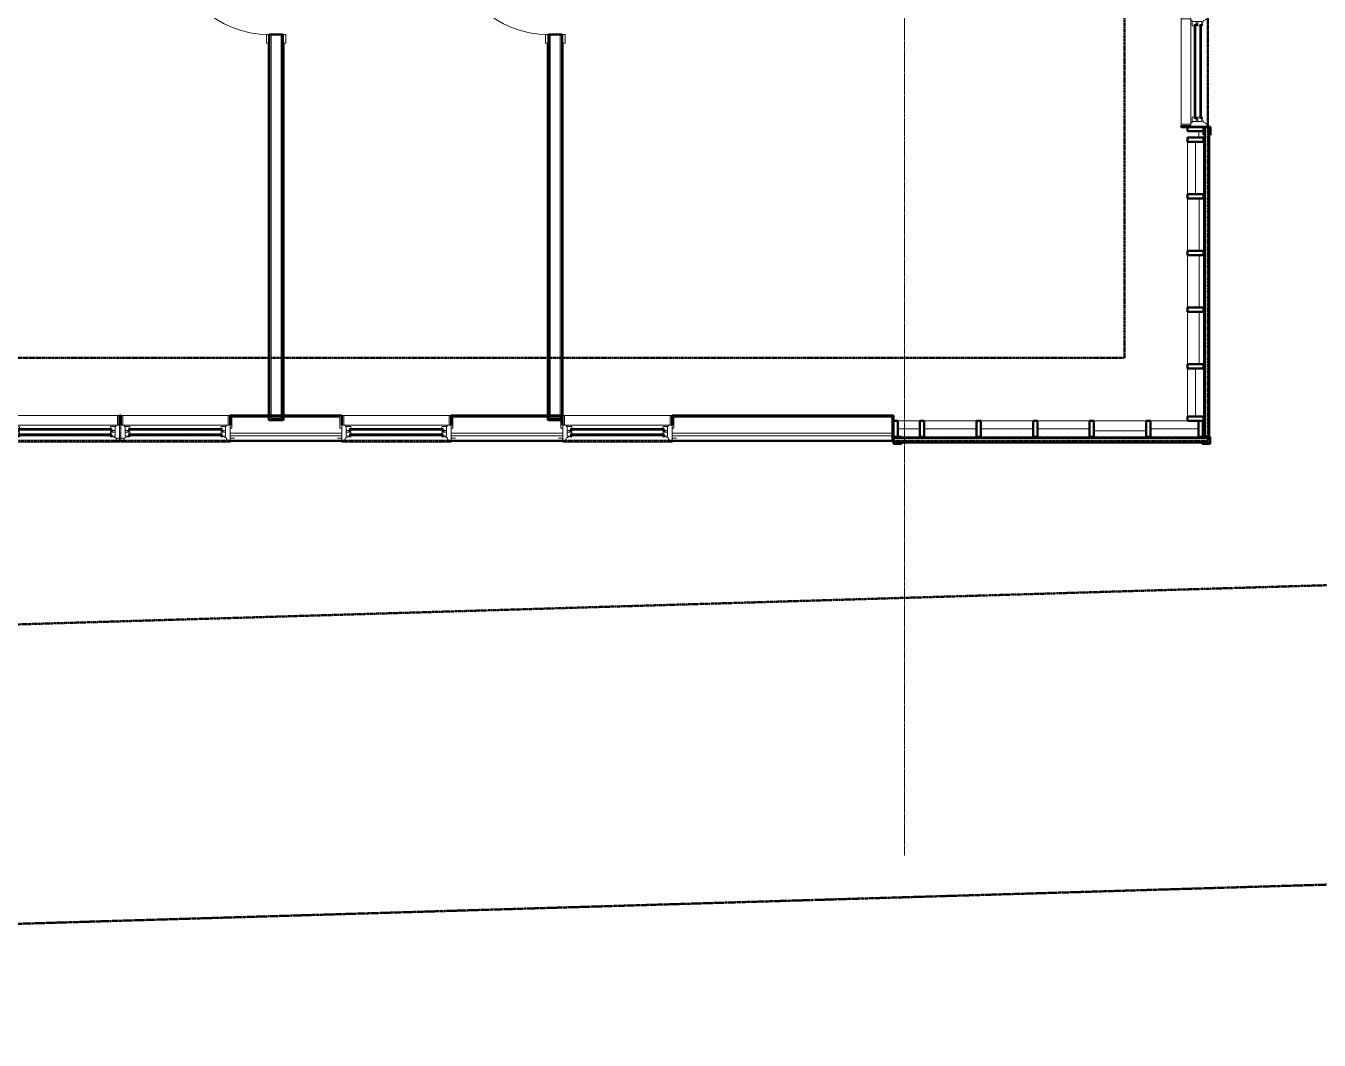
# Model space of a CAD drawing. Header units: inches. Extents: x -4235 to -464, y 9767 to 12347.
# Drawn here: x -2478.7 to -2029.2, y 9772 to 10124.4 of the extents above; entities that cross this region are included whole.
import ezdxf

# ---------------------------------------------------------------- set-up
doc = ezdxf.new("R2010")
doc.units = ezdxf.units.IN
doc.header["$MEASUREMENT"] = 0
for name, pattern in [('Dash 1_16_', [0.125, 0.0625, -0.0625]), ('Double Dash 3_8_', [1, 0.375, -0.125, 0.125, -0.125, 0.125, -0.125]), ('Grid Line 1_2_', [0.875, 0.5, -0.125, 0.125, -0.125])]:
    doc.linetypes.add(name, pattern=pattern)
for name, color, linetype, lineweight in [('0-1', 170, 'Continuous', 5), ('0-2', 10, 'Continuous', 9), ('A-DOOR-1', 7, 'Continuous', 9), ('A-DOOR-2', 130, 'Continuous', 20), ('A-DOOR-FRAM-1', 130, 'Continuous', 20), ('A-FLOR-4', 192, 'Continuous', 9), ('A-GLAZ-1', 151, 'Continuous', 9), ('A-GLAZ-2', 151, 'Continuous', 20), ('A-GLAZ-CWMG', 51, 'Continuous', 9), ('A-GLAZ-CWMG-1', 51, 'Continuous', 50), ('A-GLAZ-CWMG-2', 9, 'Continuous', 9), ('A-WALL', 113, 'Continuous', 13), ('A-WALL-1', 250, 'Continuous', 50), ('A-WALL-2', 50, 'Continuous', 13), ('A-WALL-3', 10, 'Continuous', 9), ('A-WALL-4', 254, 'Continuous', 9), ('A-WALL-5', 7, 'Continuous', 9), ('A-WALL-6', 113, 'Continuous', 9), ('A-WALL-7', 113, 'Continuous', 50), ('C-PROP-LINE', 91, 'Double Dash 3_8_', 50), ('C-PROP-LINE-1', 91, 'Dash 1_16_', 50), ('S-GRID-1', 1, 'Grid Line 1_2_', 9)]:
    doc.layers.add(name, color=color, linetype=linetype, lineweight=lineweight)

# ---------------------------------------------------------------- blocks, each defined once
blk = doc.blocks.new('SWING - SINGLE - FLUSH - 2-10 x 6-8 - PRIVACY-3199407-BACKGROUND - 3RD FLOOR')
at = {"layer": 'A-DOOR-1'}
blk.add_arc((17, 2.37), 34.07, 93.3657, 180, dxfattribs=at)
at = {"layer": 'A-DOOR-2'}
for p, q in [((15, 2.37), (15, 36.38)), ((17, 36.38), (15, 36.38)), ((17, 2.37), (17, 36.38)), ((17, 2.37), (15, 2.37))]:
    blk.add_line(p, q, dxfattribs=at)
at = {"layer": 'A-DOOR-FRAM-1'}
for p, q in [((-17, 3.37), (-20, 3.37)), ((-20, 3.37), (-20, 2.37)), ((-20, 2.37), (-17, 2.37)), ((-17, 2.37), (-17, 3.37)), ((20, 3.37), (17, 3.37)), ((17, 3.37), (17, 2.37)), ((17, 2.37), (20, 2.37)), ((20, 2.37), (20, 3.37)), ((-17, -2.38), (-20, -2.38)), ((-20, -2.38), (-20, -3.38)), ((-20, -3.38), (-17, -3.38)), ((-17, -3.38), (-17, -2.38)), ((20, -2.38), (17, -2.38)), ((17, -2.38), (17, -3.38)), ((17, -3.38), (20, -3.38)), ((20, -3.38), (20, -2.38))]:
    blk.add_line(p, q, dxfattribs=at)
blk = doc.blocks.new('Basic Wall _ INT - W4BØF - _5_8 GYP - 2X4 WOOD_BATT_ - 5_8 GYP_ - ___-2694692-BACKGROUND - 3RD FLOOR')
at = {"layer": 'A-WALL-3'}
for p, q in [((-2394.12, 10118.45), (-2394.12, 10121.45)), ((-2394.47, 9989.06), (-2394.47, 9987.44)), ((-2394.12, 9987.44), (-2394.12, 9989.06)), ((-2394.54, 9987.44), (-2394.47, 9987.44)), ((-2394.47, 9987.44), (-2394.33, 9987.44)), ((-2394.33, 9987.44), (-2394.26, 9987.44)), ((-2394.15, 9987.44), (-2394.12, 9987.44))]:
    blk.add_line(p, q, dxfattribs=at)
at = {"layer": 'A-WALL-4'}
for p, q in [((-2394.47, 10118.45), (-2394.47, 9989.06)), ((-2394.12, 9989.06), (-2394.12, 10118.45)), ((-2394.54, 9989.06), (-2394.54, 9987.44)), ((-2394.25, 9989.06), (-2394.25, 9987.44)), ((-2394.42, 9987.44), (-2394.54, 9987.44)), ((-2394.25, 9987.44), (-2394.42, 9987.44)), ((-2394.21, 9987.44), (-2394.25, 9987.44)), ((-2394.17, 9987.44), (-2394.21, 9987.44)), ((-2394.12, 9987.44), (-2394.17, 9987.44))]:
    blk.add_line(p, q, dxfattribs=at)
at = {"layer": 'A-WALL-5'}
for p, q in [((-2394.54, 10118.45), (-2394.54, 9989.06)), ((-2394.25, 10118.45), (-2394.25, 9989.06))]:
    blk.add_line(p, q, dxfattribs=at)
blk = doc.blocks.new('Basic Wall _ INT - W4BØF - _5_8 GYP - 2X4 WOOD_BATT_ - 5_8 GYP_ - ___-2694691-BACKGROUND - 3RD FLOOR')
at = {"layer": 'A-WALL-3'}
for p, q in [((-2389.37, 10118.45), (-2389.37, 10121.45)), ((-2389.37, 9987.44), (-2389.37, 9989.06)), ((-2389.02, 9989.06), (-2389.02, 9987.44)), ((-2389.37, 9987.44), (-2389.35, 9987.44)), ((-2389.23, 9987.44), (-2389.17, 9987.44)), ((-2389.17, 9987.44), (-2389.02, 9987.44)), ((-2389.02, 9987.44), (-2388.96, 9987.44))]:
    blk.add_line(p, q, dxfattribs=at)
at = {"layer": 'A-WALL-4'}
for p, q in [((-2389.37, 9989.06), (-2389.37, 10118.45)), ((-2389.02, 10118.45), (-2389.02, 9989.06)), ((-2389.25, 9987.44), (-2389.25, 9989.06)), ((-2388.96, 9989.06), (-2388.96, 9987.44)), ((-2389.33, 9987.44), (-2389.37, 9987.44)), ((-2389.27, 9987.44), (-2389.33, 9987.44)), ((-2389.25, 9987.44), (-2389.27, 9987.44)), ((-2389.08, 9987.44), (-2389.25, 9987.44)), ((-2388.96, 9987.44), (-2389.08, 9987.44))]:
    blk.add_line(p, q, dxfattribs=at)
at = {"layer": 'A-WALL-5'}
for p, q in [((-2389.25, 9989.06), (-2389.25, 10118.45)), ((-2388.96, 10118.45), (-2388.96, 9989.06))]:
    blk.add_line(p, q, dxfattribs=at)
blk = doc.blocks.new('Basic Wall _ INT - W4BØF - _5_8 GYP - 2X4 WOOD_BATT_ - 5_8 GYP_ - ___-2694713-BACKGROUND - 3RD FLOOR')
at = {"layer": 'A-WALL-3'}
for p, q in [((-2292.3, 10187.97), (-2292.32, 10187.96)), ((-2292.12, 10188.05), (-2292.18, 10188.02)), ((-2291.97, 10188.11), (-2292.12, 10188.05)), ((-2291.91, 10188.13), (-2291.97, 10188.11)), ((-2292.32, 10155.45), (-2292.32, 10158.45)), ((-2292.32, 10118.45), (-2292.32, 10121.45)), ((-2292.32, 9987.44), (-2292.32, 9989.06)), ((-2292.32, 9987.44), (-2292.3, 9987.44))]:
    blk.add_line(p, q, dxfattribs=at)
at = {"layer": 'A-WALL-4'}
for p, q in [((-2292.32, 10158.45), (-2292.32, 10187.96)), ((-2291.97, 10188.11), (-2291.97, 10158.45)), ((-2292.32, 9989.06), (-2292.32, 10118.45)), ((-2291.97, 10118.45), (-2291.97, 9989.06)), ((-2292.2, 9987.44), (-2292.2, 9989.06)), ((-2292.28, 9987.44), (-2292.32, 9987.44)), ((-2292.26, 9987.44), (-2292.28, 9987.44)), ((-2292.21, 9987.44), (-2292.26, 9987.44)), ((-2292.2, 9987.44), (-2292.21, 9987.44)), ((-2292.18, 9987.44), (-2292.2, 9987.44))]:
    blk.add_line(p, q, dxfattribs=at)
at = {"layer": 'A-WALL-5'}
for p, q in [((-2292.2, 10158.45), (-2292.2, 10188.01)), ((-2291.91, 10188.13), (-2291.91, 10158.45)), ((-2292.2, 9989.06), (-2292.2, 10118.45)), ((-2291.91, 10118.45), (-2291.91, 9989.06))]:
    blk.add_line(p, q, dxfattribs=at)
at = {"layer": 'A-WALL-5', "flags": 128}
for points in [[(-2292.28, 10187.98), (-2292.26, 10187.99), (-2292.24, 10188), (-2292.22, 10188), (-2292.21, 10188.01), (-2292.2, 10188.01), (-2292.2, 10188.01)], [(-2292.2, 10188.01), (-2292.18, 10188.02), (-2292.12, 10188.05), (-2292.03, 10188.08), (-2291.91, 10188.13)]]:
    blk.add_lwpolyline(points, dxfattribs=at)
blk = doc.blocks.new('Basic Wall _ INT - W4BØF - _5_8 GYP - 2X4 WOOD_BATT_ - 5_8 GYP_ - ___-2694714-BACKGROUND - 3RD FLOOR')
at = {"layer": 'A-WALL-3'}
for p, q in [((-2297.42, 10167.17), (-2297.42, 10167.05)), ((-2297.42, 10167.05), (-2297.42, 10166.96)), ((-2297.42, 10166.96), (-2297.42, 10166.9)), ((-2297.42, 10166.75), (-2297.42, 10158.45)), ((-2297.07, 10158.45), (-2297.07, 10166.75)), ((-2297.07, 10118.45), (-2297.07, 10121.45)), ((-2297.42, 9989.06), (-2297.42, 9987.44)), ((-2297.07, 9987.44), (-2297.07, 9989.06)), ((-2297.49, 9987.44), (-2297.42, 9987.44)), ((-2297.42, 9987.44), (-2297.28, 9987.44)), ((-2297.28, 9987.44), (-2297.21, 9987.44)), ((-2297.1, 9987.44), (-2297.07, 9987.44))]:
    blk.add_line(p, q, dxfattribs=at)
at = {"layer": 'A-WALL-4'}
for p, q in [((-2297.07, 10166.75), (-2297.07, 10185.41)), ((-2297.42, 10185.06), (-2297.42, 10167.17)), ((-2297.49, 10167.17), (-2297.49, 10167.05)), ((-2297.49, 10167.05), (-2297.49, 10166.96)), ((-2297.49, 10166.96), (-2297.49, 10166.9)), ((-2297.49, 10166.75), (-2297.49, 10158.45)), ((-2297.2, 10166.75), (-2297.2, 10158.9)), ((-2297.2, 10158.88), (-2297.2, 10158.45)), ((-2297.42, 10118.45), (-2297.42, 9989.06)), ((-2297.07, 9989.06), (-2297.07, 10118.45)), ((-2297.49, 9989.06), (-2297.49, 9987.44)), ((-2297.2, 9989.06), (-2297.2, 9987.44)), ((-2297.28, 9987.44), (-2297.49, 9987.44)), ((-2297.2, 9987.44), (-2297.28, 9987.44)), ((-2297.2, 9987.44), (-2297.2, 9987.44)), ((-2297.12, 9987.44), (-2297.2, 9987.44)), ((-2297.07, 9987.44), (-2297.12, 9987.44))]:
    blk.add_line(p, q, dxfattribs=at)
at = {"layer": 'A-WALL-5'}
for p, q in [((-2297.2, 10185.29), (-2297.2, 10166.75)), ((-2297.49, 10185), (-2297.49, 10167.17)), ((-2297.49, 10118.45), (-2297.49, 9989.06)), ((-2297.2, 10118.45), (-2297.2, 9989.06))]:
    blk.add_line(p, q, dxfattribs=at)
blk = doc.blocks.new('CTR - 1st Phase - Unit Layouts_rvt-2-BACKGROUND - 3RD FLOOR')
at = {"layer": 'A-WALL-1'}
for p, q in [((-2394.12, 10121.45), (-2394.12, 9987.44)), ((-2389.37, 10121.45), (-2394.12, 10121.45)), ((-2389.37, 9987.44), (-2389.37, 10121.45)), ((-2297.07, 10121.45), (-2297.07, 9987.44)), ((-2292.32, 10121.45), (-2297.07, 10121.45)), ((-2292.32, 9987.44), (-2292.32, 10121.45)), ((-2394.12, 9987.44), (-2393.5, 9987.44)), ((-2393.5, 9987.44), (-2390, 9987.44)), ((-2390, 9987.44), (-2389.37, 9987.44)), ((-2297.07, 9987.44), (-2296.45, 9987.44)), ((-2296.45, 9987.44), (-2292.95, 9987.44)), ((-2292.95, 9987.44), (-2292.32, 9987.44))]:
    blk.add_line(p, q, dxfattribs=at)
at = {"layer": 'A-WALL-2'}
for p, q in [((-2393.5, 9988.06), (-2393.5, 10121.45)), ((-2390, 9988.06), (-2390, 10121.45)), ((-2296.45, 9988.06), (-2296.45, 10121.45)), ((-2292.95, 9988.06), (-2292.95, 10121.45)), ((-2393.5, 9988.06), (-2390, 9988.06)), ((-2296.45, 9988.06), (-2292.95, 9988.06))]:
    blk.add_line(p, q, dxfattribs=at)
at = {"layer": 'A-WALL-3'}
for p, q in [((-2394.12, 10121.45), (-2394.12, 10118.45)), ((-2394.12, 10118.45), (-2394.12, 9989.06)), ((-2389.37, 10118.45), (-2389.37, 10121.45)), ((-2389.37, 9989.06), (-2389.37, 10118.45)), ((-2297.07, 10121.45), (-2297.07, 10118.45)), ((-2297.07, 10118.45), (-2297.07, 9989.06)), ((-2292.32, 10118.45), (-2292.32, 10121.45)), ((-2292.32, 9989.06), (-2292.32, 10118.45)), ((-2394.12, 9989.06), (-2394.12, 9987.44)), ((-2389.37, 9987.44), (-2389.37, 9989.06)), ((-2297.07, 9989.06), (-2297.07, 9987.44)), ((-2292.32, 9987.44), (-2292.32, 9989.06)), ((-2389.37, 9987.44), (-2394.12, 9987.44)), ((-2292.32, 9987.44), (-2297.07, 9987.44))]:
    blk.add_line(p, q, dxfattribs=at)
at = {"layer": 'A-WALL-4'}
for p, q in [((-2394.12, 10121.45), (-2389.37, 10121.45)), ((-2297.07, 10121.45), (-2292.32, 10121.45))]:
    blk.add_line(p, q, dxfattribs=at)
at = {"layer": '0-2'}
for name in ['Basic Wall _ INT - W4BØF - _5_8 GYP - 2X4 WOOD_BATT_ - 5_8 GYP_ - ___-2694714-BACKGROUND - 3RD FLOOR', 'Basic Wall _ INT - W4BØF - _5_8 GYP - 2X4 WOOD_BATT_ - 5_8 GYP_ - ___-2694713-BACKGROUND - 3RD FLOOR', 'Basic Wall _ INT - W4BØF - _5_8 GYP - 2X4 WOOD_BATT_ - 5_8 GYP_ - ___-2694692-BACKGROUND - 3RD FLOOR', 'Basic Wall _ INT - W4BØF - _5_8 GYP - 2X4 WOOD_BATT_ - 5_8 GYP_ - ___-2694691-BACKGROUND - 3RD FLOOR']:
    blk.add_blockref(name, (0, 0), dxfattribs=at)
for p, rotation in [((-2391.75, 10138.45), 90.00000000002112), ((-2294.7, 10138.45), 89.99999999994733)]:
    blk.add_blockref('SWING - SINGLE - FLUSH - 2-10 x 6-8 - PRIVACY-3199407-BACKGROUND - 3RD FLOOR', p, dxfattribs=dict(at, rotation=rotation))
blk = doc.blocks.new('Window-Double_Hung-Andersen-400_Series-Tilt_Wash - DOUBLE HUNG - COTTAGE - 3RD FLOOR-2888871-BACKGROUND - 3RD FLOOR')
at = {"layer": 'A-GLAZ-1'}
for p, q in [((-19.01, 2.44), (-19.01, 3.94)), ((-19.01, 3.94), (-18.95, 3.94)), ((-18.95, 2.44), (-19.01, 2.44)), ((-18.95, 4.44), (18.95, 4.44)), ((-18.95, 1.06), (-18.95, 4.44)), ((18.95, 1.06), (-18.95, 1.06)), ((-18.32, 1.06), (-18.32, 4.44)), ((18.32, 1.06), (18.32, 4.44)), ((18.95, 4.44), (18.95, 1.06)), ((18.95, 3.94), (19.01, 3.94)), ((19.01, 2.44), (18.95, 2.44)), ((19.01, 3.94), (19.01, 2.44)), ((-16.29, -0.19), (-15.7, -0.19)), ((-16.29, -0.56), (-15.7, -0.56)), ((-16.29, -2.13), (-15.7, -2.13)), ((-16.29, -2.5), (-15.7, -2.5)), ((-15.82, -0.56), (-15.82, -0.19)), ((-15.82, -2.5), (-15.82, -2.13)), ((-15.7, -0.06), (15.7, -0.06)), ((-15.7, -0.19), (15.7, -0.19)), ((-15.7, -0.56), (15.7, -0.56)), ((-15.7, -0.69), (15.7, -0.69)), ((-15.7, -2), (15.7, -2)), ((-15.7, -2.13), (15.7, -2.13)), ((-15.7, -2.5), (15.7, -2.5)), ((-15.7, -2.63), (15.7, -2.63)), ((16.29, -0.19), (15.7, -0.19)), ((16.29, -0.56), (15.7, -0.56)), ((16.29, -2.13), (15.7, -2.13)), ((16.29, -2.5), (15.7, -2.5)), ((15.82, -0.56), (15.82, -0.19)), ((15.82, -2.5), (15.82, -2.13))]:
    blk.add_line(p, q, dxfattribs=at)
at = {"layer": 'A-GLAZ-2'}
for p, q in [((-19.01, 1.06), (19.01, 1.06)), ((-19.01, -4.81), (-19.01, 1.06)), ((-17.67, 0.78), (-18, 1.06)), ((-17.67, 0.78), (-17.67, 0.56)), ((-17.67, 0.56), (-15.86, 0.56)), ((-17.42, -2.75), (-17.42, 0.56)), ((-15.86, 0.56), (-15.7, -0.06)), ((15.86, 0.56), (15.7, -0.06)), ((17.67, 0.56), (15.86, 0.56)), ((17.42, -2.75), (17.42, 0.56)), ((17.67, 0.78), (18, 1.06)), ((17.67, 0.78), (17.67, 0.56)), ((19.01, 1.06), (19.01, -4.81)), ((-19.01, -3.44), (-20.51, -3.44)), ((-18.2, -4), (-17.92, -4)), ((-18.2, -4.81), (-18.2, -4)), ((-17.92, -4), (-17.61, -3.19)), ((-17.61, -3.19), (-17.14, -3.19)), ((-17.42, -0.81), (-16.57, -0.81)), ((-17.42, -1.37), (-15.86, -1.37)), ((-17.42, -2.75), (-16.57, -2.75)), ((-17.14, -3.19), (-17.14, -2.75)), ((-16.57, -0.69), (-16.57, -1.03)), ((-15.7, -0.69), (-16.57, -0.69)), ((-15.86, -1.03), (-16.57, -1.03)), ((-16.57, -2.63), (-16.57, -2.97)), ((-15.7, -2.63), (-16.57, -2.63)), ((-15.86, -2.97), (-16.57, -2.97)), ((-16.29, -0.69), (-16.29, -0.06)), ((-15.7, -0.06), (-16.29, -0.06)), ((-16.29, -2.63), (-16.29, -2)), ((-15.7, -2), (-16.29, -2)), ((-15.86, -1.03), (-15.7, -0.69)), ((-15.86, -1.37), (-15.7, -2)), ((-15.86, -2.97), (-15.7, -2.63)), ((15.7, -0.06), (16.29, -0.06)), ((15.86, -1.03), (15.7, -0.69)), ((15.7, -0.69), (16.57, -0.69)), ((15.86, -1.37), (15.7, -2)), ((15.7, -2), (16.29, -2)), ((15.86, -2.97), (15.7, -2.63)), ((15.7, -2.63), (16.57, -2.63)), ((15.86, -1.03), (16.57, -1.03)), ((17.42, -1.37), (15.86, -1.37)), ((15.86, -2.97), (16.57, -2.97)), ((16.29, -0.69), (16.29, -0.06)), ((16.29, -2.63), (16.29, -2)), ((16.57, -0.69), (16.57, -1.03)), ((17.42, -0.81), (16.57, -0.81)), ((16.57, -2.63), (16.57, -2.97)), ((17.42, -2.75), (16.57, -2.75)), ((17.14, -3.19), (17.14, -2.75)), ((17.61, -3.19), (17.14, -3.19)), ((17.92, -4), (17.61, -3.19)), ((18.2, -4), (17.92, -4)), ((18.2, -4.81), (18.2, -4)), ((19.01, -3.44), (20.51, -3.44)), ((19.01, -4.81), (-19.01, -4.81))]:
    blk.add_line(p, q, dxfattribs=at)
blk = doc.blocks.new('Rectangular Mullion - Profile_Polycarbonate_Upper and left-2704980-BACKGROUND - 3RD FLOOR')
at = {"layer": 'A-GLAZ-CWMG-1'}
for p, q in [((-2.75, 1.29), (0, 1.29)), ((-2.75, 0.79), (-2.75, 1.29)), ((-2.5, 0.79), (-2.75, 0.79)), ((-0.06, 1.22), (-2.69, 1.22)), ((-2.69, 1.22), (-2.69, 0.85)), ((-2.69, 0.85), (-2.5, 0.85)), ((-2.5, 0.85), (-2.5, 0.79)), ((-0.06, -1.15), (-0.06, 1.22)), ((0, 1.29), (0, -1.21)), ((-2.75, -1.21), (-2.75, -0.79)), ((-2.75, -0.79), (-2.5, -0.79)), ((0, -1.21), (-2.75, -1.21)), ((-2.5, -0.85), (-2.69, -0.85)), ((-2.69, -0.85), (-2.69, -1.15)), ((-2.69, -1.15), (-0.06, -1.15)), ((-2.5, -0.79), (-2.5, -0.85))]:
    blk.add_line(p, q, dxfattribs=at)
blk = doc.blocks.new('Rectangular Mullion - Profile_Polycarbonate_right-2704981-BACKGROUND - 3RD FLOOR')
at = {"layer": 'A-GLAZ-CWMG-1'}
for p, q in [((0, 1.29), (-2.75, 1.29)), ((-2.75, 1.29), (-2.75, 0.79)), ((-2.75, 0.79), (-2.5, 0.79)), ((-2.69, 0.85), (-2.69, 1.22)), ((-2.69, 1.22), (-0.06, 1.22)), ((-2.5, 0.85), (-2.69, 0.85)), ((-2.5, 0.79), (-2.5, 0.85)), ((-0.06, 1.22), (-0.06, -1.15)), ((0, -1.21), (0, 1.29)), ((-2.5, -0.79), (-2.75, -0.79)), ((-2.75, -0.79), (-2.75, -1.21)), ((-2.75, -1.21), (0, -1.21)), ((-2.69, -1.15), (-2.69, -0.85)), ((-2.69, -0.85), (-2.5, -0.85)), ((-0.06, -1.15), (-2.69, -1.15)), ((-2.5, -0.85), (-2.5, -0.79))]:
    blk.add_line(p, q, dxfattribs=at)
blk = doc.blocks.new('Rectangular Mullion - Stud - Vertical-2193585-BACKGROUND - 3RD FLOOR')
at = {"layer": 'A-GLAZ-CWMG-1'}
for p, q in [((-1.5, -2.75), (-1.5, 2.75)), ((-1.5, 2.75), (0, 2.75)), ((0, 2.75), (0, -2.75)), ((0, -2.75), (-1.5, -2.75))]:
    blk.add_line(p, q, dxfattribs=at)
blk = doc.blocks.new('Rectangular Mullion - Stud - Vertical-2193592-BACKGROUND - 3RD FLOOR')
at = {"layer": 'A-GLAZ-CWMG-1'}
for p, q in [((0, 2.75), (-1.5, 2.75)), ((-1.5, 2.75), (-1.5, -2.75)), ((0, -2.75), (0, 2.75)), ((-1.5, -2.75), (0, -2.75))]:
    blk.add_line(p, q, dxfattribs=at)
blk = doc.blocks.new('Rectangular Mullion - Stud - Base_Head-1740475-BACKGROUND - 3RD FLOOR')
at = {"layer": 'A-GLAZ-CWMG-2'}
h = blk.add_hatch(dxfattribs=at)
h.set_pattern_fill('FP_22', color=256, style=0, pattern_type=2)
h.set_pattern_definition([(270, (-2072.361, 12062.38), (8, 5e-16), [])])
h.paths.add_polyline_path([(-2075.11, 12054.04), (-2069.61, 12054.04), (-2069.61, 12072.22), (-2075.11, 12072.22)], flags=0)
at = {"layer": 'A-GLAZ-CWMG'}
for p, q in [((-2075.11, 12054.04), (-2075.11, 12072.22)), ((-2069.61, 12072.22), (-2069.61, 12054.04))]:
    blk.add_line(p, q, dxfattribs=at)
blk = doc.blocks.new('Rectangular Mullion - Stud - Vertical-2193584-BACKGROUND - 3RD FLOOR')
at = {"layer": 'A-GLAZ-CWMG-1'}
for p, q in [((0, -2.75), (0, 2.75)), ((0, 2.75), (1.5, 2.75)), ((1.5, 2.75), (1.5, -2.75)), ((1.5, -2.75), (0, -2.75))]:
    blk.add_line(p, q, dxfattribs=at)
blk = doc.blocks.new('Rectangular Mullion - Stud - Base_Head-1773364-BACKGROUND - 3RD FLOOR')
at = {"layer": 'A-GLAZ-CWMG-2'}
h = blk.add_hatch(dxfattribs=at)
h.set_pattern_fill('FP_20', color=256, style=0, pattern_type=2)
h.set_pattern_definition([(90, (-3856.286, 12058.411), (-8, 5e-16), [])])
h.paths.add_polyline_path([(-3853.54, 12048.57), (-3853.54, 12066.75), (-3859.04, 12066.75), (-3859.04, 12048.57)], flags=0)
at = {"layer": 'A-GLAZ-CWMG'}
for p, q in [((-3859.04, 12048.57), (-3859.04, 12066.75)), ((-3853.54, 12066.75), (-3853.54, 12048.57))]:
    blk.add_line(p, q, dxfattribs=at)
blk = doc.blocks.new('Rectangular Mullion - Stud - Base_Head-V407-BACKGROUND - 3RD FLOOR')
at = {"layer": 'A-GLAZ-CWMG-2'}
h = blk.add_hatch(dxfattribs=at)
h.set_pattern_fill('FP_28', color=256, style=0, pattern_type=2)
h.set_pattern_definition([(180, (-2079.453, 9984.439), (-1e-15, -8), [])])
h.paths.add_polyline_path([(-2071.11, 9981.69), (-2071.11, 9987.19), (-2087.79, 9987.19), (-2087.79, 9981.69), (-2074.92, 9981.69)], flags=0)
at = {"layer": 'A-GLAZ-CWMG'}
for p, q in [((-2087.79, 9987.19), (-2074.92, 9987.19)), ((-2071.11, 9981.69), (-2087.79, 9981.69))]:
    blk.add_line(p, q, dxfattribs=at)
blk = doc.blocks.new('Rectangular Mullion - Stud - Vertical-2193583-BACKGROUND - 3RD FLOOR')
at = {"layer": 'A-GLAZ-CWMG-1'}
for p, q in [((0, -2.75), (0, 2.75)), ((0, 2.75), (1.5, 2.75)), ((1.5, 2.75), (1.5, -2.75)), ((1.5, -2.75), (0, -2.75))]:
    blk.add_line(p, q, dxfattribs=at)
blk = doc.blocks.new('Rectangular Mullion - Stud - Base_Head-1940150-BACKGROUND - 3RD FLOOR')
at = {"layer": 'A-GLAZ-CWMG-2'}
h = blk.add_hatch(dxfattribs=at)
h.set_pattern_fill('FP_29', color=256, style=0, pattern_type=2)
h.set_pattern_definition([(180, (-2172.576, 9984.439), (-1e-15, -8), [])])
h.paths.add_polyline_path([(-2175.62, 9981.69), (-2168.03, 9981.69), (-2168.03, 9987.19), (-2175.62, 9987.19)], flags=0)
at = {"layer": 'A-GLAZ-CWMG'}
for p, q in [((-2175.62, 9987.19), (-2168.03, 9987.19)), ((-2168.03, 9981.69), (-2174.37, 9981.69))]:
    blk.add_line(p, q, dxfattribs=at)
blk = doc.blocks.new('Window-Double_Hung-Andersen-400_Series-Tilt_Wash - DOUBLE HUNG - COTTAGE - 3RD FLOOR-2888628-BACKGROUND - 3RD FLOOR')
at = {"layer": 'A-GLAZ-1'}
for p, q in [((-16.29, 2.31), (-15.7, 2.31)), ((-16.29, 1.94), (-15.7, 1.94)), ((-16.29, 0.38), (-15.7, 0.38)), ((-15.82, 2.31), (-15.82, 1.94)), ((-15.82, 0.38), (-15.82, 0)), ((-15.7, 2.44), (15.7, 2.44)), ((-15.7, 2.31), (15.7, 2.31)), ((-15.7, 1.94), (15.7, 1.94)), ((-15.7, 1.81), (15.7, 1.81)), ((-15.7, 0.5), (15.7, 0.5)), ((-15.7, 0.38), (15.7, 0.38)), ((-15.7, 0), (15.7, 0)), ((16.29, 2.31), (15.7, 2.31)), ((16.29, 1.94), (15.7, 1.94)), ((16.29, 0.38), (15.7, 0.38)), ((15.82, 2.31), (15.82, 1.94)), ((15.82, 0.38), (15.82, 0)), ((-19.01, -4.12), (-19.01, -2.62)), ((-19.01, -2.62), (-18.95, -2.62)), ((-18.95, -4.12), (-19.01, -4.12)), ((18.95, -1.25), (-18.95, -1.25)), ((-18.95, -1.25), (-18.95, -4.63)), ((-18.32, -1.25), (-18.32, -4.63)), ((-16.29, 0), (-15.7, 0)), ((-15.7, -0.13), (15.7, -0.13)), ((16.29, 0), (15.7, 0)), ((18.32, -1.25), (18.32, -4.63)), ((18.95, -4.63), (18.95, -1.25)), ((18.95, -2.62), (19.01, -2.62)), ((19.01, -4.12), (18.95, -4.12)), ((19.01, -2.62), (19.01, -4.12)), ((-18.95, -4.63), (18.95, -4.63))]:
    blk.add_line(p, q, dxfattribs=at)
at = {"layer": 'A-GLAZ-2'}
for p, q in [((19.01, 4.62), (-19.01, 4.62)), ((-19.01, 4.62), (-19.01, -1.25)), ((-18.2, 4.62), (-18.2, 3.81)), ((18.2, 4.62), (18.2, 3.81)), ((19.01, -1.25), (19.01, 4.62)), ((-19.01, 3.25), (-20.51, 3.25)), ((-18.2, 3.81), (-17.92, 3.81)), ((-17.92, 3.81), (-17.61, 3)), ((-17.61, 3), (-17.14, 3)), ((-17.42, 2.56), (-16.57, 2.56)), ((-17.42, 2.56), (-17.42, -0.75)), ((-17.42, 1.19), (-15.86, 1.19)), ((-17.42, 0.62), (-16.57, 0.62)), ((-17.14, 3), (-17.14, 2.56)), ((-15.86, 2.78), (-16.57, 2.78)), ((-16.57, 2.44), (-16.57, 2.78)), ((-15.7, 2.44), (-16.57, 2.44)), ((-15.86, 0.84), (-16.57, 0.84)), ((-16.57, 0.5), (-16.57, 0.84)), ((-15.7, 0.5), (-16.57, 0.5)), ((-16.29, 2.44), (-16.29, 1.81)), ((-15.7, 1.81), (-16.29, 1.81)), ((-16.29, 0.5), (-16.29, -0.13)), ((-15.86, 2.78), (-15.7, 2.44)), ((-15.86, 1.19), (-15.7, 1.81)), ((-15.86, 0.84), (-15.7, 0.5)), ((15.86, 2.78), (15.7, 2.44)), ((15.7, 2.44), (16.57, 2.44)), ((15.7, 1.81), (16.29, 1.81)), ((15.86, 1.19), (15.7, 1.81)), ((15.86, 0.84), (15.7, 0.5)), ((15.7, 0.5), (16.57, 0.5)), ((15.86, 2.78), (16.57, 2.78)), ((17.42, 1.19), (15.86, 1.19)), ((15.86, 0.84), (16.57, 0.84)), ((16.29, 2.44), (16.29, 1.81)), ((16.29, 0.5), (16.29, -0.13)), ((16.57, 2.44), (16.57, 2.78)), ((17.42, 2.56), (16.57, 2.56)), ((16.57, 0.5), (16.57, 0.84)), ((17.42, 0.62), (16.57, 0.62)), ((17.14, 3), (17.14, 2.56)), ((17.61, 3), (17.14, 3)), ((17.42, 2.56), (17.42, -0.75)), ((17.92, 3.81), (17.61, 3)), ((18.2, 3.81), (17.92, 3.81)), ((19.01, 3.25), (20.51, 3.25)), ((-19.01, -1.25), (19.01, -1.25)), ((-17.67, -0.97), (-18, -1.25)), ((-17.67, -0.97), (-17.67, -0.75)), ((-17.67, -0.75), (-15.86, -0.75)), ((-15.7, -0.13), (-16.29, -0.13)), ((-15.86, -0.75), (-15.7, -0.13)), ((15.7, -0.13), (16.29, -0.13)), ((15.86, -0.75), (15.7, -0.13)), ((17.67, -0.75), (15.86, -0.75)), ((17.67, -0.97), (17.67, -0.75)), ((17.67, -0.97), (18, -1.25))]:
    blk.add_line(p, q, dxfattribs=at)
blk = doc.blocks.new('Rectangular Mullion - Stud - Vertical-2193578-BACKGROUND - 3RD FLOOR')
at = {"layer": 'A-GLAZ-CWMG-1'}
for p, q in [((-1.5, 2.75), (0, 2.75)), ((-1.5, -2.75), (-1.5, 2.75)), ((0, 2.75), (0, -2.75)), ((0, -2.75), (-1.5, -2.75))]:
    blk.add_line(p, q, dxfattribs=at)
blk = doc.blocks.new('Rectangular Mullion - Stud - Vertical-1994785-BACKGROUND - 3RD FLOOR')
at = {"layer": 'A-GLAZ-CWMG-1'}
for p, q in [((-1.5, 2.75), (-1.5, -2.75)), ((0, 2.75), (-1.5, 2.75)), ((0, -2.75), (0, 2.75)), ((-1.5, -2.75), (0, -2.75))]:
    blk.add_line(p, q, dxfattribs=at)
blk = doc.blocks.new('Rectangular Mullion - Stud - Base_Head-1994783-BACKGROUND - 3RD FLOOR')
at = {"layer": 'A-GLAZ-CWMG-2'}
h = blk.add_hatch(dxfattribs=at)
h.set_pattern_fill('FP_33', color=256, style=0, pattern_type=2)
h.set_pattern_definition([(90, (-2072.174, 10075.766), (-8, 5e-16), [])])
h.paths.add_polyline_path([(-2069.42, 10065.92), (-2069.42, 10084.11), (-2074.92, 10084.11), (-2074.92, 10065.92), (-2070.75, 10065.92)], flags=0)
at = {"layer": 'A-GLAZ-CWMG'}
for p, q in [((-2074.92, 10084.11), (-2074.92, 10065.92)), ((-2069.42, 10065.92), (-2069.42, 10084.11))]:
    blk.add_line(p, q, dxfattribs=at)
blk = doc.blocks.new('Rectangular Mullion - Stud - Base_Head-1741132-BACKGROUND - 3RD FLOOR')
at = {"layer": 'A-GLAZ-CWMG-2'}
h = blk.add_hatch(dxfattribs=at)
h.set_pattern_fill('FP_17', color=256, style=0, pattern_type=2)
h.set_pattern_definition([(180, (-3829.448, 12113.089), (-1e-15, -8), [])])
h.paths.add_polyline_path([(-3837.79, 12110.34), (-3819.61, 12110.34), (-3819.61, 12115.84), (-3837.79, 12115.84), (-3837.79, 12115.6)], flags=0)
at = {"layer": 'A-GLAZ-CWMG'}
for p, q in [((-3819.61, 12115.84), (-3837.79, 12115.84)), ((-3837.79, 12110.34), (-3819.61, 12110.34))]:
    blk.add_line(p, q, dxfattribs=at)
blk = doc.blocks.new('Rectangular Mullion - Stud - Vertical-2193575-BACKGROUND - 3RD FLOOR')
at = {"layer": 'A-GLAZ-CWMG-1'}
for p, q in [((0, 2.75), (1.5, 2.75)), ((0, -2.75), (0, 2.75)), ((1.5, 2.75), (1.5, -2.75)), ((1.5, -2.75), (0, -2.75))]:
    blk.add_line(p, q, dxfattribs=at)
blk = doc.blocks.new('Rectangular Mullion - Stud - Base_Head-1769174-BACKGROUND - 3RD FLOOR')
at = {"layer": 'A-GLAZ-CWMG-2'}
h = blk.add_hatch(dxfattribs=at)
h.set_pattern_fill('FP_16', color=256, style=0, pattern_type=2)
h.set_pattern_definition([(90, (-3406.924, 11077.751), (-8, 5e-16), [])])
h.paths.add_polyline_path([(-3409.67, 11067.91), (-3404.17, 11067.91), (-3404.17, 11086.09), (-3409.67, 11086.09)], flags=0)
at = {"layer": 'A-GLAZ-CWMG'}
for p, q in [((-3409.67, 11086.09), (-3409.67, 11067.91)), ((-3404.17, 11067.91), (-3404.17, 11086.09))]:
    blk.add_line(p, q, dxfattribs=at)
blk = doc.blocks.new('Rectangular Mullion - Stud - Base_Head-V411-BACKGROUND - 3RD FLOOR')
at = {"layer": 'A-GLAZ-CWMG-2'}
h = blk.add_hatch(dxfattribs=at)
h.set_pattern_fill('FP_34', color=256, style=0, pattern_type=2)
h.set_pattern_definition([(90, (-2072.174, 9997.031), (-8, 5e-16), [])])
h.paths.add_polyline_path([(-2074.92, 9988.69), (-2069.42, 9988.69), (-2069.42, 10005.37), (-2074.92, 10005.37)], flags=0)
at = {"layer": 'A-GLAZ-CWMG'}
for p, q in [((-2074.92, 10005.37), (-2074.92, 9988.69)), ((-2069.42, 9988.69), (-2069.42, 10005.37))]:
    blk.add_line(p, q, dxfattribs=at)
blk = doc.blocks.new('Rectangular Mullion - Stud - Vertical-2193576-BACKGROUND - 3RD FLOOR')
at = {"layer": 'A-GLAZ-CWMG-1'}
for p, q in [((0, 2.75), (1.5, 2.75)), ((0, -2.75), (0, 2.75)), ((1.5, 2.75), (1.5, -2.75)), ((1.5, -2.75), (0, -2.75))]:
    blk.add_line(p, q, dxfattribs=at)
blk = doc.blocks.new('Rectangular Mullion - Profile_Polycarbonate_right-2704915-BACKGROUND - 3RD FLOOR')
at = {"layer": 'A-GLAZ-CWMG-1'}
for p, q in [((0, 1.21), (-2.75, 1.21)), ((-2.75, 1.21), (-2.75, 0.79)), ((-2.75, 0.79), (-2.5, 0.79)), ((-2.69, 0.85), (-2.69, 1.15)), ((-2.69, 1.15), (-0.06, 1.15)), ((-2.5, 0.85), (-2.69, 0.85)), ((-2.5, 0.79), (-2.5, 0.85)), ((-0.06, 1.15), (-0.06, -1.22)), ((0, -1.29), (0, 1.21)), ((-2.5, -0.79), (-2.75, -0.79)), ((-2.75, -0.79), (-2.75, -1.29)), ((-2.75, -1.29), (0, -1.29)), ((-2.69, -1.22), (-2.69, -0.85)), ((-2.69, -0.85), (-2.5, -0.85)), ((-0.06, -1.22), (-2.69, -1.22)), ((-2.5, -0.85), (-2.5, -0.79))]:
    blk.add_line(p, q, dxfattribs=at)
blk = doc.blocks.new('Family - ___-1878357-BACKGROUND - 3RD FLOOR')
at = {"layer": 'C-PROP-LINE'}
for p, q in [((-2096.45, 9823.93), (-1939.77, 9828.62)), ((-3831.82, 9771.98), (-2096.45, 9823.93))]:
    blk.add_line(p, q, dxfattribs=at)
blk = doc.blocks.new('Family - ___-2835860-BACKGROUND - 3RD FLOOR')
at = {"layer": 'C-PROP-LINE-1'}
for q in [(-2067.92, 10851.39), (-2523.72, 9980.19)]:
    blk.add_line((-2067.92, 9980.19), q, dxfattribs=at)
blk = doc.blocks.new('Family - ___-2835903-BACKGROUND - 3RD FLOOR')
at = {"layer": 'C-PROP-LINE-1'}
for q in [(-2096.82, 10822.49), (-3831.82, 10009.09)]:
    blk.add_line((-2096.82, 10009.09), q, dxfattribs=at)
blk = doc.blocks.new('Family - ___-2835932-BACKGROUND - 3RD FLOOR')
at = {"layer": 'C-PROP-LINE-1'}
for q in [(-2067.92, 10851.39), (-3860.72, 9980.19)]:
    blk.add_line((-2067.92, 9980.19), q, dxfattribs=at)
blk = doc.blocks.new('Family - ___-2855424-BACKGROUND - 3RD FLOOR')
at = {"layer": 'C-PROP-LINE-1'}
blk.add_line((-3987.11, 9871.38), (-600.6, 9972.76), dxfattribs=at)

msp = doc.modelspace()

# ---------------------------------------------------------------- linework, layer by layer
at = {"layer": 'A-FLOR-4'}
for p, q in [((-2071.05, 10089.39), (-2071.05, 10089.58)), ((-2071.05, 10085.61), (-2071.05, 10087.89)), ((-2177.75, 9982.94), (-2177.12, 9982.94))]:
    msp.add_line(p, q, dxfattribs=at)
at = {"layer": 'A-WALL'}
for p, q in [((-2068.17, 10089.2), (-2068.17, 10089.58)), ((-2407.09, 9988.44), (-2407.09, 9984.63)), ((-2369.56, 9988.44), (-2407.09, 9988.44)), ((-2369.56, 9984.63), (-2369.56, 9988.44)), ((-2330.29, 9988.44), (-2330.29, 9984.63)), ((-2292.76, 9988.44), (-2330.29, 9988.44)), ((-2292.76, 9984.63), (-2292.76, 9988.44)), ((-2253.49, 9988.44), (-2253.49, 9984.63)), ((-2177.75, 9988.44), (-2253.49, 9988.44)), ((-2177.75, 9980.44), (-2177.75, 9988.44)), ((-2446.11, 9984.63), (-2445.74, 9984.63)), ((-2407.71, 9984.63), (-2407.09, 9984.63)), ((-2369.56, 9984.63), (-2368.94, 9984.63)), ((-2330.91, 9984.63), (-2330.29, 9984.63)), ((-2292.76, 9984.63), (-2292.14, 9984.63)), ((-2254.11, 9984.63), (-2253.49, 9984.63)), ((-2446.11, 9982.94), (-2445.74, 9982.94)), ((-2446.11, 9981.94), (-2445.74, 9981.94)), ((-2446.11, 9980.44), (-2445.74, 9980.44)), ((-2407.71, 9982.94), (-2368.94, 9982.94)), ((-2407.71, 9981.94), (-2368.94, 9981.94)), ((-2407.71, 9980.44), (-2368.94, 9980.44)), ((-2330.91, 9982.94), (-2292.14, 9982.94)), ((-2330.91, 9981.94), (-2292.14, 9981.94)), ((-2330.91, 9980.44), (-2292.14, 9980.44)), ((-2254.11, 9982.94), (-2177.75, 9982.94)), ((-2254.11, 9981.94), (-2177.75, 9981.94)), ((-2177.12, 9980.44), (-2254.11, 9980.44))]:
    msp.add_line(p, q, dxfattribs=at)
at = {"layer": 'A-WALL-6'}
for p, q in [((-2077.17, 10089.58), (-2077.17, 10089.64)), ((-2446.17, 9989.06), (-2446.11, 9989.06)), ((-2445.74, 9989.06), (-2445.67, 9989.06)), ((-2407.77, 9989.06), (-2407.71, 9989.06)), ((-2368.94, 9989.06), (-2368.87, 9989.06)), ((-2330.97, 9989.06), (-2330.91, 9989.06)), ((-2292.14, 9989.06), (-2292.07, 9989.06)), ((-2254.17, 9989.06), (-2254.11, 9989.06))]:
    msp.add_line(p, q, dxfattribs=at)
at = {"layer": 'A-WALL-7'}
for p, q in [((-2077.17, 10089.58), (-2077.17, 10089.2)), ((-2073.8, 10089.58), (-2077.17, 10089.58)), ((-2077.17, 10089.2), (-2067.92, 10089.2)), ((-2069, 10089.33), (-2069, 9981.75)), ((-2067.42, 10089.33), (-2069, 10089.33)), ((-2067.92, 10089.2), (-2067.92, 10089.58)), ((-2067.42, 9981.75), (-2067.42, 10089.33)), ((-2445.74, 9989.06), (-2446.11, 9989.06)), ((-2446.11, 9989.06), (-2446.11, 9985.69)), ((-2445.74, 9985.69), (-2445.74, 9989.06)), ((-2368.94, 9989.06), (-2407.71, 9989.06)), ((-2407.71, 9989.06), (-2407.71, 9985.69)), ((-2368.94, 9985.69), (-2368.94, 9989.06)), ((-2292.14, 9989.06), (-2330.91, 9989.06)), ((-2330.91, 9989.06), (-2330.91, 9985.69)), ((-2292.14, 9985.69), (-2292.14, 9989.06)), ((-2177.12, 9989.06), (-2254.11, 9989.06)), ((-2254.11, 9989.06), (-2254.11, 9985.69)), ((-2177.12, 9980.19), (-2177.12, 9989.06)), ((-2446.11, 9980.19), (-2445.74, 9980.19)), ((-2407.71, 9980.19), (-2368.94, 9980.19)), ((-2330.91, 9980.19), (-2292.14, 9980.19)), ((-2254.11, 9980.19), (-2177.12, 9980.19)), ((-2067.17, 9981.26), (-2177.06, 9981.26)), ((-2177.06, 9981.26), (-2177.06, 9979.69)), ((-2177.06, 9979.69), (-2067.17, 9979.69)), ((-2069, 9981.75), (-2067.42, 9981.75)), ((-2067.17, 9979.69), (-2067.17, 9981.26))]:
    msp.add_line(p, q, dxfattribs=at)
at = {"layer": 'S-GRID-1'}
msp.add_line((-2173.32, 9836.18), (-2173.32, 12297.93), dxfattribs=at)

# ---------------------------------------------------------------- block references
at = {"layer": '0-1'}
msp.add_blockref('CTR - 1st Phase - Unit Layouts_rvt-2-BACKGROUND - 3RD FLOOR', (0, 0), dxfattribs=at)
at = {"layer": 'A-GLAZ-1', "rotation": 269.9999999999999}
msp.add_blockref('Window-Double_Hung-Andersen-400_Series-Tilt_Wash - DOUBLE HUNG - COTTAGE - 3RD FLOOR-2888628-BACKGROUND - 3RD FLOOR', (-2072.55, 10108.59), dxfattribs=at)
at = {"layer": 'A-GLAZ-1'}
for p in [(-2465.12, 9984.63), (-2426.72, 9984.63), (-2349.92, 9984.63), (-2273.12, 9984.63)]:
    msp.add_blockref('Window-Double_Hung-Andersen-400_Series-Tilt_Wash - DOUBLE HUNG - COTTAGE - 3RD FLOOR-2888871-BACKGROUND - 3RD FLOOR', p, dxfattribs=at)
at = {"layer": 'A-GLAZ-CWMG'}
for name, p, rotation in [('Rectangular Mullion - Stud - Vertical-1994785-BACKGROUND - 3RD FLOOR', (-2072.17, 10089.39), 89.99999999999284), ('Rectangular Mullion - Profile_Polycarbonate_right-2704915-BACKGROUND - 3RD FLOOR', (-2068.21, 10089.39), 89.99999999999118), ('Rectangular Mullion - Stud - Base_Head-1741132-BACKGROUND - 3RD FLOOR', (-14185.26, 6226.63), 269.9999999999931), ('Rectangular Mullion - Stud - Base_Head-1741132-BACKGROUND - 3RD FLOOR', (-14185.26, 6206.95), 269.9999999999931), ('Rectangular Mullion - Stud - Vertical-2193592-BACKGROUND - 3RD FLOOR', (-2177.12, 9984.44), 180), ('Rectangular Mullion - Stud - Base_Head-1740475-BACKGROUND - 3RD FLOOR', (-14220.57, 7912.08), 270), ('Rectangular Mullion - Stud - Base_Head-1740475-BACKGROUND - 3RD FLOOR', (-14200.88, 7912.08), 270), ('Rectangular Mullion - Stud - Base_Head-1740475-BACKGROUND - 3RD FLOOR', (-14181.2, 7912.08), 270), ('Rectangular Mullion - Stud - Base_Head-1773364-BACKGROUND - 3RD FLOOR', (9959.27, 13840.73), 90.00000000000993), ('Rectangular Mullion - Profile_Polycarbonate_right-2704981-BACKGROUND - 3RD FLOOR', (-2177.12, 9980.48), 180)]:
    msp.add_blockref(name, p, dxfattribs=dict(at, rotation=rotation))
at = {"layer": 'A-GLAZ-CWMG', "extrusion": (0, 0, -1)}
for name, p, rotation in [('Rectangular Mullion - Stud - Vertical-2193575-BACKGROUND - 3RD FLOOR', (2072.17, 10085.61), 270.0000000000072), ('Rectangular Mullion - Stud - Vertical-2193575-BACKGROUND - 3RD FLOOR', (2072.17, 10065.92), 270.0000000000072), ('Rectangular Mullion - Stud - Vertical-2193575-BACKGROUND - 3RD FLOOR', (2072.17, 10046.24), 270.0000000000072), ('Rectangular Mullion - Stud - Vertical-2193576-BACKGROUND - 3RD FLOOR', (2072.17, 10026.56), 270.0000000000072), ('Rectangular Mullion - Stud - Vertical-2193576-BACKGROUND - 3RD FLOOR', (2072.17, 10006.87), 270.0000000000072), ('Rectangular Mullion - Stud - Vertical-2193578-BACKGROUND - 3RD FLOOR', (2072.17, 9987.19), 270.0000000000072), ('Rectangular Mullion - Stud - Vertical-2193584-BACKGROUND - 3RD FLOOR', (2168.03, 9984.44), 180), ('Rectangular Mullion - Stud - Vertical-2193584-BACKGROUND - 3RD FLOOR', (2148.35, 9984.44), 180), ('Rectangular Mullion - Stud - Vertical-2193584-BACKGROUND - 3RD FLOOR', (2128.66, 9984.44), 180), ('Rectangular Mullion - Stud - Vertical-2193583-BACKGROUND - 3RD FLOOR', (2108.98, 9984.44), 180), ('Rectangular Mullion - Stud - Vertical-2193583-BACKGROUND - 3RD FLOOR', (2089.29, 9984.44), 180), ('Rectangular Mullion - Stud - Vertical-2193585-BACKGROUND - 3RD FLOOR', (2069.61, 9984.44), 180), ('Rectangular Mullion - Profile_Polycarbonate_Upper and left-2704980-BACKGROUND - 3RD FLOOR', (2067.11, 9980.48), 180)]:
    msp.add_blockref(name, p, dxfattribs=dict(at, rotation=rotation))
at = {"layer": 'A-GLAZ-CWMG'}
for name, p in [('Rectangular Mullion - Stud - Base_Head-1994783-BACKGROUND - 3RD FLOOR', (0, 0)), ('Rectangular Mullion - Stud - Base_Head-1769174-BACKGROUND - 3RD FLOOR', (1334.75, -1061.04)), ('Rectangular Mullion - Stud - Base_Head-V411-BACKGROUND - 3RD FLOOR', (0, 0)), ('Rectangular Mullion - Stud - Base_Head-1940150-BACKGROUND - 3RD FLOOR', (0, 0)), ('Rectangular Mullion - Stud - Base_Head-V407-BACKGROUND - 3RD FLOOR', (0, 0))]:
    msp.add_blockref(name, p, dxfattribs=at)
at = {"layer": 'C-PROP-LINE'}
msp.add_blockref('Family - ___-1878357-BACKGROUND - 3RD FLOOR', (0, 0), dxfattribs=at)
at = {"layer": 'C-PROP-LINE-1'}
for name in ['Family - ___-2835860-BACKGROUND - 3RD FLOOR', 'Family - ___-2835932-BACKGROUND - 3RD FLOOR', 'Family - ___-2835903-BACKGROUND - 3RD FLOOR', 'Family - ___-2855424-BACKGROUND - 3RD FLOOR']:
    msp.add_blockref(name, (0, 0), dxfattribs=at)

doc.saveas('drawing.dxf')
